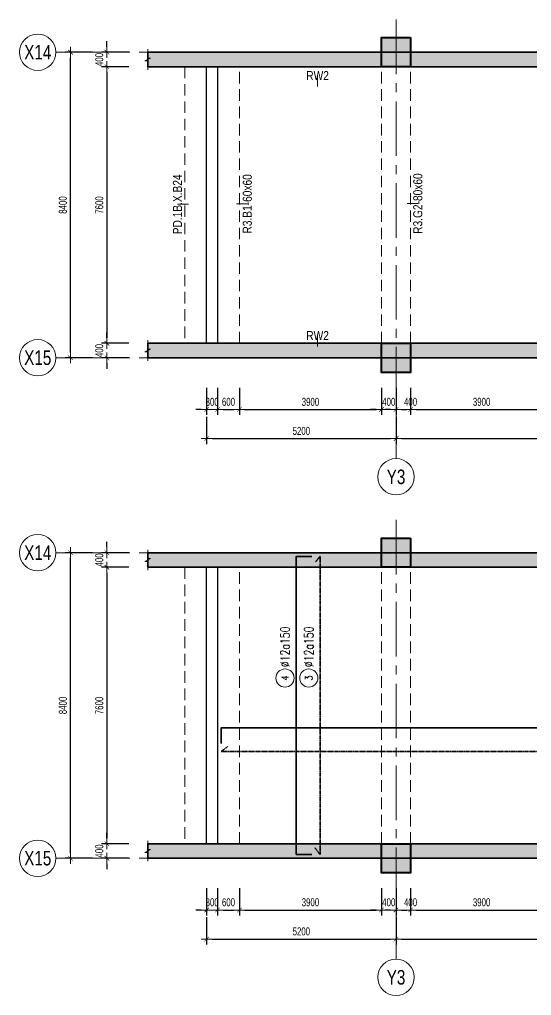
# Model space of a CAD drawing. Header units: millimetres. Extents: x -172050 to 1089997, y 452920 to 1051687.
# Drawn here: x 327979 to 342035, y 511070 to 537898 of the extents above; entities that cross this region are included whole.
import ezdxf
from ezdxf.enums import TextEntityAlignment as Align

# ---------------------------------------------------------------- set-up
doc = ezdxf.new("R2010")
doc.units = ezdxf.units.MM
doc.header["$MEASUREMENT"] = 0
for name, pattern in [('_DASH', [0.6, 0.4, -0.2]), ('CENTER2', [1.125, 0.75, -0.125, 0.125, -0.125]), ('HIDDEN2', [4.7625, 3.175, -1.5875]), ('POD_Grid$0$CENTER2', [1.125, 0.75, -0.125, 0.125, -0.125])]:
    doc.linetypes.add(name, pattern=pattern)
doc.layers.get('Defpoints').update_dxf_attribs({"color": 151, "lineweight": 9})
doc.layers.add('-L-A_OUTLINE', color=2, linetype='Continuous')
for name, color, linetype, lineweight in [('kata_thep - H', 4, 'Continuous', 35), ('NDC_S_ANNO', 7, 'Continuous', 20), ('NDC_S_AXIS', 5, 'CENTER2', 13), ('NDC_S_BEAM', 3, 'HIDDEN2', 20), ('NDC_S_DIM', 1, 'Continuous', 15), ('NDC_S_HATCH MATERIAL', 8, 'Continuous', 13), ('NDC_S_SYMBOL', 1, 'Continuous', 15), ('NDC_S_TEXT SYMBOL', 7, 'Continuous', 20), ('NDC_S_VN TEXT', 7, 'Continuous', 20), ('PD_B1F_Col$0$NDC_S-COLUMN', 4, 'Continuous', 40), ('PD_B1F_Col$0$NDC_S_HATCH COLUMN AND WALL', 251, 'Continuous', 13), ('POD_Grid$0$NDC_S_AXIS', 5, 'POD_Grid$0$CENTER2', 13), ('Ramp wall 3(B3-B1)$0$NDC_S_WALL', 6, 'Continuous', 35)]:
    doc.layers.add(name, color=color, linetype=linetype, lineweight=lineweight)
doc.styles.add('ARIAL', font='arial.ttf', dxfattribs={"width": 0.8})
doc.styles.add('NDC_ANNO', font='', dxfattribs={"width": 0.8})
doc.styles.add('NDC_DIM', font='', dxfattribs={"width": 0.75})
doc.styles.add('NDC_EN TXT', font='romans.shx', dxfattribs={"width": 0.8})
doc.styles.get('NDC_ANNO').set_extended_font_data('Dotum')
doc.styles.get('NDC_DIM').set_extended_font_data('Dotum')
doc.dimstyles.new('NDC_dim_100', dxfattribs={"dimscale": 100, "dimtxt": 2.2, "dimasz": 1.5, "dimexe": 1.5, "dimexo": 2.5, "dimgap": 1, "dimtad": 1, "dimdec": 0, "dimzin": 0, "dimdsep": 46, "dimtxsty": 'NDC_DIM', "dimblk": 'DIMMARK', "dimcen": 0.09, "dimdle": 1.2, "dimclrd": 1, "dimclre": 1, "dimclrt": 3, "dimadec": 0, "dimazin": 0, "dimtfac": 1, "dimtdec": 0, "dimtix": 1, "dimtofl": 0, "dimtmove": 0, "dimatfit": 3, "dimfxl": 6, "dimfxlon": 1, "dimtolj": 1, "dimtzin": 0, "dimarcsym": 0})
doc.dimstyles.new('NDC_dim_iso', dxfattribs={"dimtxt": 2.2, "dimasz": 1, "dimexe": 1.5, "dimexo": 2.5, "dimgap": 1, "dimtad": 1, "dimdec": 0, "dimzin": 0, "dimdsep": 46, "dimtxsty": 'NDC_DIM', "dimblk": 'DIMMARK', "dimcen": 0.09, "dimdle": 1.2, "dimclrd": 1, "dimclre": 1, "dimclrt": 3, "dimadec": 0, "dimazin": 0, "dimtfac": 1, "dimtdec": 0, "dimtix": 1, "dimtofl": 0, "dimtmove": 0, "dimatfit": 3, "dimfxl": 6, "dimfxlon": 1, "dimtolj": 1, "dimtzin": 0, "dimarcsym": 0})

# ---------------------------------------------------------------- blocks, each defined once
blk = doc.blocks.new('DIMMARK')
at = {"layer": 'NDC_S_DIM', "color": 1}
blk.add_line((-1.5, 0), (1, 0), dxfattribs=at)
at = {"layer": 'NDC_S_DIM', "color": 2, "const_width": 0.1}
blk.add_lwpolyline([(-0.42, -0.42), (0.42, 0.42)], dxfattribs=at)
blk = doc.blocks.new('*D304')
at = {"layer": 'Defpoints', "color": 0, "transparency": 16777216}
for p in [(333117, 529499), (333417, 529499), (333417, 527178)]:
    blk.add_point(p, dxfattribs=at)
at = {"layer": 'NDC_S_DIM', "color": 1, "lineweight": -2, "transparency": 16777216}
for p, q in [((333117, 527778), (333117, 527028)), ((333417, 527778), (333417, 527028)), ((332967, 527178), (332817, 527178)), ((333567, 527178), (333717, 527178))]:
    blk.add_line(p, q, dxfattribs=at)
at = {"layer": 'NDC_S_DIM', "color": 1, "lineweight": -2, "transparency": 16777216, "xscale": 150, "yscale": 150, "zscale": 150}
blk.add_blockref('DIMMARK', (333117, 527178), dxfattribs=at)
at = {"layer": 'NDC_S_DIM', "color": 1, "lineweight": -2, "transparency": 16777216, "xscale": 150, "yscale": 150, "zscale": 150, "rotation": 180}
blk.add_blockref('DIMMARK', (333417, 527178), dxfattribs=at)
at = {"layer": 'NDC_S_DIM', "color": 3, "transparency": 16777216, "insert": (333267, 527388), "char_height": 220, "attachment_point": 5, "style": 'NDC_DIM'}
blk.add_mtext('\\A1;300', dxfattribs=at)
blk = doc.blocks.new('*D305')
at = {"layer": 'Defpoints', "color": 0, "transparency": 16777216}
for p in [(333417, 529499), (334017, 528999), (334017, 527178)]:
    blk.add_point(p, dxfattribs=at)
at = {"layer": 'NDC_S_DIM', "color": 1, "lineweight": -2, "transparency": 16777216}
for p, q in [((333417, 527778), (333417, 527028)), ((334017, 527778), (334017, 527028)), ((333567, 527178), (333867, 527178))]:
    blk.add_line(p, q, dxfattribs=at)
at = {"layer": 'NDC_S_DIM', "color": 1, "lineweight": -2, "transparency": 16777216, "xscale": 150, "yscale": 150, "zscale": 150, "rotation": 180}
blk.add_blockref('DIMMARK', (333417, 527178), dxfattribs=at)
at = {"layer": 'NDC_S_DIM', "color": 1, "lineweight": -2, "transparency": 16777216, "xscale": 150, "yscale": 150, "zscale": 150}
blk.add_blockref('DIMMARK', (334017, 527178), dxfattribs=at)
at = {"layer": 'NDC_S_DIM', "color": 3, "transparency": 16777216, "insert": (333717, 527388), "char_height": 220, "attachment_point": 5, "style": 'NDC_DIM'}
blk.add_mtext('\\A1;600', dxfattribs=at)
blk = doc.blocks.new('*D306')
at = {"layer": 'Defpoints', "color": 0, "transparency": 16777216}
for p in [(334017, 528999), (337917, 528999), (337917, 527178)]:
    blk.add_point(p, dxfattribs=at)
at = {"layer": 'NDC_S_DIM', "color": 1, "lineweight": -2, "transparency": 16777216}
for p, q in [((334017, 527778), (334017, 527028)), ((337917, 527778), (337917, 527028)), ((334167, 527178), (337767, 527178))]:
    blk.add_line(p, q, dxfattribs=at)
at = {"layer": 'NDC_S_DIM', "color": 1, "lineweight": -2, "transparency": 16777216, "xscale": 150, "yscale": 150, "zscale": 150, "rotation": 180}
blk.add_blockref('DIMMARK', (334017, 527178), dxfattribs=at)
at = {"layer": 'NDC_S_DIM', "color": 1, "lineweight": -2, "transparency": 16777216, "xscale": 150, "yscale": 150, "zscale": 150}
blk.add_blockref('DIMMARK', (337917, 527178), dxfattribs=at)
at = {"layer": 'NDC_S_DIM', "color": 3, "transparency": 16777216, "insert": (335967, 527388), "char_height": 220, "attachment_point": 5, "style": 'NDC_DIM'}
blk.add_mtext('\\A1;3900', dxfattribs=at)
blk = doc.blocks.new('*D307')
at = {"layer": 'Defpoints', "color": 0, "transparency": 16777216}
for p in [(338317, 529499), (337917, 528999), (338317, 527178)]:
    blk.add_point(p, dxfattribs=at)
at = {"layer": 'NDC_S_DIM', "color": 1, "lineweight": -2, "transparency": 16777216}
for p, q in [((337917, 527778), (337917, 527028)), ((338317, 527778), (338317, 527028)), ((337767, 527178), (337617, 527178)), ((338467, 527178), (338617, 527178))]:
    blk.add_line(p, q, dxfattribs=at)
at = {"layer": 'NDC_S_DIM', "color": 1, "lineweight": -2, "transparency": 16777216, "xscale": 150, "yscale": 150, "zscale": 150}
blk.add_blockref('DIMMARK', (337917, 527178), dxfattribs=at)
at = {"layer": 'NDC_S_DIM', "color": 1, "lineweight": -2, "transparency": 16777216, "xscale": 150, "yscale": 150, "zscale": 150, "rotation": 180}
blk.add_blockref('DIMMARK', (338317, 527178), dxfattribs=at)
at = {"layer": 'NDC_S_DIM', "color": 3, "transparency": 16777216, "insert": (338117, 527388), "char_height": 220, "attachment_point": 5, "style": 'NDC_DIM'}
blk.add_mtext('\\A1;400', dxfattribs=at)
blk = doc.blocks.new('*D308')
at = {"layer": 'Defpoints', "color": 0, "transparency": 16777216}
for p in [(338317, 529499), (338717, 528999), (338717, 527178)]:
    blk.add_point(p, dxfattribs=at)
at = {"layer": 'NDC_S_DIM', "color": 1, "lineweight": -2, "transparency": 16777216}
for p, q in [((338317, 527778), (338317, 527028)), ((338717, 527778), (338717, 527028)), ((338167, 527178), (338017, 527178)), ((338867, 527178), (339017, 527178))]:
    blk.add_line(p, q, dxfattribs=at)
at = {"layer": 'NDC_S_DIM', "color": 1, "lineweight": -2, "transparency": 16777216, "xscale": 150, "yscale": 150, "zscale": 150}
blk.add_blockref('DIMMARK', (338317, 527178), dxfattribs=at)
at = {"layer": 'NDC_S_DIM', "color": 1, "lineweight": -2, "transparency": 16777216, "xscale": 150, "yscale": 150, "zscale": 150, "rotation": 180}
blk.add_blockref('DIMMARK', (338717, 527178), dxfattribs=at)
at = {"layer": 'NDC_S_DIM', "color": 3, "transparency": 16777216, "insert": (338717, 527388), "char_height": 220, "attachment_point": 5, "style": 'NDC_DIM'}
blk.add_mtext('\\A1;400', dxfattribs=at)
blk = doc.blocks.new('*D309')
at = {"layer": 'Defpoints', "color": 0, "transparency": 16777216}
for p in [(342617, 529499), (338717, 528999), (342617, 527178)]:
    blk.add_point(p, dxfattribs=at)
at = {"layer": 'NDC_S_DIM', "color": 1, "lineweight": -2, "transparency": 16777216}
for p, q in [((338717, 527778), (338717, 527028)), ((342617, 527778), (342617, 527028)), ((338867, 527178), (342467, 527178))]:
    blk.add_line(p, q, dxfattribs=at)
at = {"layer": 'NDC_S_DIM', "color": 1, "lineweight": -2, "transparency": 16777216, "xscale": 150, "yscale": 150, "zscale": 150, "rotation": 180}
blk.add_blockref('DIMMARK', (338717, 527178), dxfattribs=at)
at = {"layer": 'NDC_S_DIM', "color": 1, "lineweight": -2, "transparency": 16777216, "xscale": 150, "yscale": 150, "zscale": 150}
blk.add_blockref('DIMMARK', (342617, 527178), dxfattribs=at)
at = {"layer": 'NDC_S_DIM', "color": 3, "transparency": 16777216, "insert": (340667, 527388), "char_height": 220, "attachment_point": 5, "style": 'NDC_DIM'}
blk.add_mtext('\\A1;3900', dxfattribs=at)
blk = doc.blocks.new('*D316')
at = {"layer": 'Defpoints', "color": 0, "transparency": 16777216}
for p in [(333117, 528999), (338317, 528999), (338317, 526378)]:
    blk.add_point(p, dxfattribs=at)
at = {"layer": 'NDC_S_DIM', "color": 1, "lineweight": -2, "transparency": 16777216}
for p, q in [((333117, 526978), (333117, 526228)), ((338317, 526978), (338317, 526228)), ((333267, 526378), (338167, 526378))]:
    blk.add_line(p, q, dxfattribs=at)
at = {"layer": 'NDC_S_DIM', "color": 1, "lineweight": -2, "transparency": 16777216, "xscale": 150, "yscale": 150, "zscale": 150, "rotation": 180}
blk.add_blockref('DIMMARK', (333117, 526378), dxfattribs=at)
at = {"layer": 'NDC_S_DIM', "color": 1, "lineweight": -2, "transparency": 16777216, "xscale": 150, "yscale": 150, "zscale": 150}
blk.add_blockref('DIMMARK', (338317, 526378), dxfattribs=at)
at = {"layer": 'NDC_S_DIM', "color": 3, "transparency": 16777216, "insert": (335717, 526588), "char_height": 220, "attachment_point": 5, "style": 'NDC_DIM'}
blk.add_mtext('\\A1;5200', dxfattribs=at)
blk = doc.blocks.new('*D317')
at = {"layer": 'Defpoints', "color": 0, "transparency": 16777216}
for p in [(338317, 528999), (347317, 527867), (347317, 526378)]:
    blk.add_point(p, dxfattribs=at)
at = {"layer": 'NDC_S_DIM', "color": 1, "lineweight": -2, "transparency": 16777216}
for p, q in [((338317, 526978), (338317, 526228)), ((347317, 526978), (347317, 526228)), ((338467, 526378), (347167, 526378))]:
    blk.add_line(p, q, dxfattribs=at)
at = {"layer": 'NDC_S_DIM', "color": 1, "lineweight": -2, "transparency": 16777216, "xscale": 150, "yscale": 150, "zscale": 150, "rotation": 180}
blk.add_blockref('DIMMARK', (338317, 526378), dxfattribs=at)
at = {"layer": 'NDC_S_DIM', "color": 1, "lineweight": -2, "transparency": 16777216, "xscale": 150, "yscale": 150, "zscale": 150}
blk.add_blockref('DIMMARK', (347317, 526378), dxfattribs=at)
at = {"layer": 'NDC_S_DIM', "color": 3, "transparency": 16777216, "insert": (342817, 526588), "char_height": 220, "attachment_point": 5, "style": 'NDC_DIM'}
blk.add_mtext('\\A1;9000', dxfattribs=at)
blk = doc.blocks.new('*U165')
at = {"layer": 'NDC_S_SYMBOL'}
blk.add_line((0, 5), (0, 9), dxfattribs=at)
blk.add_circle((0, 0), 5, dxfattribs=at)
at = {"layer": 'NDC_S_TEXT SYMBOL', "color": 7, "style": 'NDC_ANNO', "width": 0.8}
blk.add_attdef('GRID', text='', height=4, dxfattribs=at).set_placement((0, 0), align=Align.MIDDLE)
blk = doc.blocks.new('*U166')
at = {"layer": 'NDC_S_SYMBOL'}
blk.add_line((5, 0), (9, 0), dxfattribs=at)
blk.add_circle((0, 0), 5, dxfattribs=at)
at = {"layer": 'NDC_S_TEXT SYMBOL', "color": 7, "style": 'NDC_ANNO', "width": 0.8}
blk.add_attdef('GRID', text='', height=4, rotation=270, dxfattribs=at).set_placement((0, 0), align=Align.MIDDLE)
blk = doc.blocks.new('*D319')
at = {"layer": 'Defpoints', "color": 0, "transparency": 16777216}
for p in [(332008, 536599), (330379, 528999), (332487, 528999)]:
    blk.add_point(p, dxfattribs=at)
at = {"layer": 'NDC_S_DIM', "color": 1, "lineweight": -2, "transparency": 16777216}
for p, q in [((330979, 536599), (330229, 536599)), ((330379, 536449), (330379, 529149)), ((330979, 528999), (330229, 528999))]:
    blk.add_line(p, q, dxfattribs=at)
at = {"layer": 'NDC_S_DIM', "color": 1, "lineweight": -2, "transparency": 16777216, "xscale": 150, "yscale": 150, "zscale": 150}
for p, rotation in [((330379, 536599), 90), ((330379, 528999), 270)]:
    blk.add_blockref('DIMMARK', p, dxfattribs=dict(at, rotation=rotation))
at = {"layer": 'NDC_S_DIM', "color": 3, "transparency": 16777216, "insert": (330169, 532799), "char_height": 220, "attachment_point": 5, "rotation": 90, "style": 'NDC_DIM'}
blk.add_mtext('\\A1;7600', dxfattribs=at)
blk = doc.blocks.new('*D320')
at = {"layer": 'Defpoints', "color": 0, "transparency": 16777216}
for p in [(329379, 536999), (331258, 536999), (332062, 528599)]:
    blk.add_point(p, dxfattribs=at)
at = {"layer": 'NDC_S_DIM', "color": 1, "lineweight": -2, "transparency": 16777216}
for p, q in [((329979, 536999), (329229, 536999)), ((329379, 528749), (329379, 536849)), ((329979, 528599), (329229, 528599))]:
    blk.add_line(p, q, dxfattribs=at)
at = {"layer": 'NDC_S_DIM', "color": 1, "lineweight": -2, "transparency": 16777216, "xscale": 150, "yscale": 150, "zscale": 150}
for p, rotation in [((329379, 536999), 90), ((329379, 528599), 270)]:
    blk.add_blockref('DIMMARK', p, dxfattribs=dict(at, rotation=rotation))
at = {"layer": 'NDC_S_DIM', "color": 3, "transparency": 16777216, "insert": (329169, 532799), "char_height": 220, "attachment_point": 5, "rotation": 90, "style": 'NDC_DIM'}
blk.add_mtext('\\A1;8400', dxfattribs=at)
blk = doc.blocks.new('*D321')
at = {"layer": 'Defpoints', "color": 0, "transparency": 16777216}
for p in [(332487, 528999), (330379, 528599), (332062, 528599)]:
    blk.add_point(p, dxfattribs=at)
at = {"layer": 'NDC_S_DIM', "color": 1, "lineweight": -2, "transparency": 16777216}
for p, q in [((330379, 529149), (330379, 529299)), ((330979, 528999), (330229, 528999)), ((330979, 528599), (330229, 528599)), ((330379, 528449), (330379, 528299))]:
    blk.add_line(p, q, dxfattribs=at)
at = {"layer": 'NDC_S_DIM', "color": 1, "lineweight": -2, "transparency": 16777216, "xscale": 150, "yscale": 150, "zscale": 150}
for p, rotation in [((330379, 528999), 270), ((330379, 528599), 90)]:
    blk.add_blockref('DIMMARK', p, dxfattribs=dict(at, rotation=rotation))
at = {"layer": 'NDC_S_DIM', "color": 3, "transparency": 16777216, "insert": (330169, 528799), "char_height": 220, "attachment_point": 5, "rotation": 90, "style": 'NDC_DIM'}
blk.add_mtext('\\A1;400', dxfattribs=at)
blk = doc.blocks.new('*D322')
at = {"layer": 'Defpoints', "color": 0, "transparency": 16777216}
for p in [(330379, 536999), (331318, 536999), (332008, 536599)]:
    blk.add_point(p, dxfattribs=at)
at = {"layer": 'NDC_S_DIM', "color": 1, "lineweight": -2, "transparency": 16777216}
for p, q in [((330379, 537149), (330379, 537299)), ((330979, 536999), (330229, 536999)), ((330979, 536599), (330229, 536599)), ((330379, 536449), (330379, 536299))]:
    blk.add_line(p, q, dxfattribs=at)
at = {"layer": 'NDC_S_DIM', "color": 1, "lineweight": -2, "transparency": 16777216, "xscale": 150, "yscale": 150, "zscale": 150}
for p, rotation in [((330379, 536999), 270), ((330379, 536599), 90)]:
    blk.add_blockref('DIMMARK', p, dxfattribs=dict(at, rotation=rotation))
at = {"layer": 'NDC_S_DIM', "color": 3, "transparency": 16777216, "insert": (330169, 536799), "char_height": 220, "attachment_point": 5, "rotation": 90, "style": 'NDC_DIM'}
blk.add_mtext('\\A1;400', dxfattribs=at)
blk = doc.blocks.new('PD_B1F_Col$0$cot')
at = {"layer": 'PD_B1F_Col$0$NDC_S_HATCH COLUMN AND WALL', "ltscale": 0.005}
h = blk.add_hatch(color=256, dxfattribs=at)
h.dxf.hatch_style = 1
h.paths.add_polyline_path([(-0.5, 0.5), (0.5, 0.5), (0.5, -0.5), (-0.5, -0.5)])
at = {"layer": 'PD_B1F_Col$0$NDC_S-COLUMN', "ltscale": 0.005}
blk.add_lwpolyline([(-0.5, 0.5), (0.5, 0.5), (0.5, -0.5), (-0.5, -0.5)], close=True, dxfattribs=at)
blk = doc.blocks.new('Ramp4')
at = {"layer": 'NDC_S_HATCH MATERIAL'}
h = blk.add_hatch(dxfattribs=at)
h.set_pattern_fill('BT-01', color=252, scale=30, style=0, pattern_type=2)
h.set_pattern_definition([(50, (-916643.9, 140813.11), (215.178055, -18.82564), [22.5, -247.5]), (355, (-916643.9, 140813.1), (-41.6254, 225.65764), [18, -198]), (100.4514, (-916625.97, 140811.54), (173.552815, 206.831863), [19.122057, -210.342634]), (46.1842, (-916643.9, 140873.1), (320.172315, -49.655704), [33.75, -371.25]), (96.6356, (-916617.22, 140868.97), (280.39881, 292.23536), [28.68309, -315.5139]), (351.1842, (-916643.9, 140873.1), (280.39858, 292.23558), [27, -297]), (21, (-916613.9, 140858.11), (179.072116, -120.785667), [22.5, -247.5]), (326, (-916613.9, 140858.1), (72.9946, 217.545014), [18, -198]), (71.4514, (-916598.98, 140848.05), (252.06679, 96.75915), [19.122057, -210.342634]), (37.5, (-916643.9, 140813.11), (3.6479566, 99.868156), [0, -195.6, 0, -201, 0, -198.75]), (7.5, (-916643.9, 140813.11), (78.920861, 118.323514), [0, -114.6, 0, -191.1, 0, -75.75]), (327.5, (-916710.8, 140813.11), (160.146731, -6.7664615), [0, -75, 0, -234, 0, -310.5]), (317.5, (-916740.8, 140813.11), (174.95585, 30.031495), [0, -97.5, 0, -155.4, 0, -220.5]), (45, (-916643.9, 140813.11), (-90.156115, 90.156115), []), (45, (-916643.9, 140849.86), (-90.156115, 90.156115), [])])
h.paths.add_polyline_path([(-6419, 8400), (27500, 8400), (27500, 8800), (-6419, 8800)])
h = blk.add_hatch(dxfattribs=at)
h.set_pattern_fill('BT-01', color=252, scale=30, style=0, pattern_type=2)
h.set_pattern_definition([(50, (-916643.9, 132813.11), (215.178055, -18.82564), [22.5, -247.5]), (355, (-916643.9, 132813.1), (-41.6254, 225.65764), [18, -198]), (100.4514, (-916625.97, 132811.54), (173.552815, 206.831863), [19.122057, -210.342634]), (46.1842, (-916643.9, 132873.1), (320.172315, -49.655704), [33.75, -371.25]), (96.6356, (-916617.22, 132868.97), (280.39881, 292.23536), [28.68309, -315.5139]), (351.1842, (-916643.9, 132873.1), (280.39858, 292.23558), [27, -297]), (21, (-916613.9, 132858.11), (179.072116, -120.785667), [22.5, -247.5]), (326, (-916613.9, 132858.1), (72.9946, 217.545014), [18, -198]), (71.4514, (-916598.98, 132848.05), (252.06679, 96.75915), [19.122057, -210.342634]), (37.5, (-916643.9, 132813.11), (3.6479566, 99.868156), [0, -195.6, 0, -201, 0, -198.75]), (7.5, (-916643.9, 132813.11), (78.920861, 118.323514), [0, -114.6, 0, -191.1, 0, -75.75]), (327.5, (-916710.8, 132813.11), (160.146731, -6.7664615), [0, -75, 0, -234, 0, -310.5]), (317.5, (-916740.8, 132813.11), (174.95585, 30.031495), [0, -97.5, 0, -155.4, 0, -220.5]), (45, (-916643.9, 132813.11), (-90.156115, 90.156115), []), (45, (-916643.9, 132849.86), (-90.156115, 90.156115), [])])
h.paths.add_polyline_path([(-6419, 400), (27500, 400), (27500, 800), (-6419, 800)])
at = {"layer": '-L-A_OUTLINE'}
blk.add_lwpolyline([(-4800, 8400), (-4500, 8400), (-4500, 800), (-4800, 800)], close=True, dxfattribs=at)
at = {"layer": 'NDC_S_BEAM', "ltscale": 100}
for p, q in [((-5400, 8400), (-5400, 800)), ((-4800, 8400), (-4800, 800)), ((-4500, 800), (-4500, 8400)), ((-3900, 800), (-3900, 8400)), ((0, 800), (0, 8400)), ((800, 800), (800, 8400))]:
    blk.add_line(p, q, dxfattribs=at)
at = {"layer": 'NDC_S_DIM'}
for points in [[(-6419, 8880), (-6419, 8640), (-6339, 8640), (-6499, 8560), (-6419, 8560), (-6419, 8320)], [(-6419, 880), (-6419, 640), (-6339, 640), (-6499, 560), (-6419, 560), (-6419, 320)]]:
    blk.add_lwpolyline(points, dxfattribs=at)
at = {"layer": 'POD_Grid$0$NDC_S_AXIS', "ltscale": 2000}
for p, q in [((400, 9699), (400, -2371)), ((-8405, 8800), (31423, 8800)), ((-8405, 400), (31423, 400))]:
    blk.add_line(p, q, dxfattribs=at)
at = {"layer": 'Ramp wall 3(B3-B1)$0$NDC_S_WALL', "ltscale": 200}
for points in [[(-6419, 8400), (-6419, 8800), (27500, 8800), (27500, 8400)], [(27500, 800), (27500, 400), (-6419, 400), (-6419, 800)]]:
    blk.add_lwpolyline(points, close=True, dxfattribs=at)
at = {"xscale": 800, "yscale": 800, "rotation": 270}
for p in [(400, 8800), (400, 400)]:
    blk.add_blockref('PD_B1F_Col$0$cot', p, dxfattribs=at)
blk = doc.blocks.new('*U222')
blk.add_circle((-2.5, 0), 2.5)
at = {"layer": 'NDC_S_VN TEXT', "color": 7, "style": 'NDC_EN TXT', "width": 0.8}
blk.add_attdef('SH2', text='', height=2, dxfattribs=at).set_placement((-2.5, 0), align=Align.MIDDLE)
at = {"layer": 'NDC_S_VN TEXT', "color": 3, "style": 'NDC_EN TXT', "width": 0.75}
blk.add_attdef('DKKC1', (0.5, -1.25), '', height=2.5, dxfattribs=at)
blk = doc.blocks.new('*D332')
at = {"layer": 'Defpoints', "color": 0, "transparency": 16777216}
for p in [(333117, 515742), (333417, 515742), (333417, 513420)]:
    blk.add_point(p, dxfattribs=at)
at = {"layer": 'NDC_S_DIM', "color": 1, "lineweight": -2, "transparency": 16777216}
for p, q in [((333117, 514020), (333117, 513270)), ((333417, 514020), (333417, 513270)), ((332967, 513420), (332817, 513420)), ((333567, 513420), (333717, 513420))]:
    blk.add_line(p, q, dxfattribs=at)
at = {"layer": 'NDC_S_DIM', "color": 1, "lineweight": -2, "transparency": 16777216, "xscale": 150, "yscale": 150, "zscale": 150}
blk.add_blockref('DIMMARK', (333117, 513420), dxfattribs=at)
at = {"layer": 'NDC_S_DIM', "color": 1, "lineweight": -2, "transparency": 16777216, "xscale": 150, "yscale": 150, "zscale": 150, "rotation": 180}
blk.add_blockref('DIMMARK', (333417, 513420), dxfattribs=at)
at = {"layer": 'NDC_S_DIM', "color": 3, "transparency": 16777216, "insert": (333267, 513631), "char_height": 220, "attachment_point": 5, "style": 'NDC_DIM'}
blk.add_mtext('\\A1;300', dxfattribs=at)
blk = doc.blocks.new('*D333')
at = {"layer": 'Defpoints', "color": 0, "transparency": 16777216}
for p in [(333417, 515742), (334017, 515242), (334017, 513420)]:
    blk.add_point(p, dxfattribs=at)
at = {"layer": 'NDC_S_DIM', "color": 1, "lineweight": -2, "transparency": 16777216}
for p, q in [((333417, 514020), (333417, 513270)), ((334017, 514020), (334017, 513270)), ((333567, 513420), (333867, 513420))]:
    blk.add_line(p, q, dxfattribs=at)
at = {"layer": 'NDC_S_DIM', "color": 1, "lineweight": -2, "transparency": 16777216, "xscale": 150, "yscale": 150, "zscale": 150, "rotation": 180}
blk.add_blockref('DIMMARK', (333417, 513420), dxfattribs=at)
at = {"layer": 'NDC_S_DIM', "color": 1, "lineweight": -2, "transparency": 16777216, "xscale": 150, "yscale": 150, "zscale": 150}
blk.add_blockref('DIMMARK', (334017, 513420), dxfattribs=at)
at = {"layer": 'NDC_S_DIM', "color": 3, "transparency": 16777216, "insert": (333717, 513631), "char_height": 220, "attachment_point": 5, "style": 'NDC_DIM'}
blk.add_mtext('\\A1;600', dxfattribs=at)
blk = doc.blocks.new('*D334')
at = {"layer": 'Defpoints', "color": 0, "transparency": 16777216}
for p in [(334017, 515242), (337917, 515242), (337917, 513420)]:
    blk.add_point(p, dxfattribs=at)
at = {"layer": 'NDC_S_DIM', "color": 1, "lineweight": -2, "transparency": 16777216}
for p, q in [((334017, 514020), (334017, 513270)), ((337917, 514020), (337917, 513270)), ((334167, 513420), (337767, 513420))]:
    blk.add_line(p, q, dxfattribs=at)
at = {"layer": 'NDC_S_DIM', "color": 1, "lineweight": -2, "transparency": 16777216, "xscale": 150, "yscale": 150, "zscale": 150, "rotation": 180}
blk.add_blockref('DIMMARK', (334017, 513420), dxfattribs=at)
at = {"layer": 'NDC_S_DIM', "color": 1, "lineweight": -2, "transparency": 16777216, "xscale": 150, "yscale": 150, "zscale": 150}
blk.add_blockref('DIMMARK', (337917, 513420), dxfattribs=at)
at = {"layer": 'NDC_S_DIM', "color": 3, "transparency": 16777216, "insert": (335967, 513631), "char_height": 220, "attachment_point": 5, "style": 'NDC_DIM'}
blk.add_mtext('\\A1;3900', dxfattribs=at)
blk = doc.blocks.new('*D335')
at = {"layer": 'Defpoints', "color": 0, "transparency": 16777216}
for p in [(337917, 515242), (338317, 515349), (338317, 513420)]:
    blk.add_point(p, dxfattribs=at)
at = {"layer": 'NDC_S_DIM', "color": 1, "lineweight": -2, "transparency": 16777216}
for p, q in [((337917, 514020), (337917, 513270)), ((338317, 514020), (338317, 513270)), ((337767, 513420), (337617, 513420)), ((338467, 513420), (338617, 513420))]:
    blk.add_line(p, q, dxfattribs=at)
at = {"layer": 'NDC_S_DIM', "color": 1, "lineweight": -2, "transparency": 16777216, "xscale": 150, "yscale": 150, "zscale": 150}
blk.add_blockref('DIMMARK', (337917, 513420), dxfattribs=at)
at = {"layer": 'NDC_S_DIM', "color": 1, "lineweight": -2, "transparency": 16777216, "xscale": 150, "yscale": 150, "zscale": 150, "rotation": 180}
blk.add_blockref('DIMMARK', (338317, 513420), dxfattribs=at)
at = {"layer": 'NDC_S_DIM', "color": 3, "transparency": 16777216, "insert": (338117, 513631), "char_height": 220, "attachment_point": 5, "style": 'NDC_DIM'}
blk.add_mtext('\\A1;400', dxfattribs=at)
blk = doc.blocks.new('*D336')
at = {"layer": 'Defpoints', "color": 0, "transparency": 16777216}
for p in [(338317, 515349), (338717, 515242), (338717, 513420)]:
    blk.add_point(p, dxfattribs=at)
at = {"layer": 'NDC_S_DIM', "color": 1, "lineweight": -2, "transparency": 16777216}
for p, q in [((338317, 514020), (338317, 513270)), ((338717, 514020), (338717, 513270)), ((338167, 513420), (338017, 513420)), ((338867, 513420), (339017, 513420))]:
    blk.add_line(p, q, dxfattribs=at)
at = {"layer": 'NDC_S_DIM', "color": 1, "lineweight": -2, "transparency": 16777216, "xscale": 150, "yscale": 150, "zscale": 150}
blk.add_blockref('DIMMARK', (338317, 513420), dxfattribs=at)
at = {"layer": 'NDC_S_DIM', "color": 1, "lineweight": -2, "transparency": 16777216, "xscale": 150, "yscale": 150, "zscale": 150, "rotation": 180}
blk.add_blockref('DIMMARK', (338717, 513420), dxfattribs=at)
at = {"layer": 'NDC_S_DIM', "color": 3, "transparency": 16777216, "insert": (338717, 513631), "char_height": 220, "attachment_point": 5, "style": 'NDC_DIM'}
blk.add_mtext('\\A1;400', dxfattribs=at)
blk = doc.blocks.new('*D337')
at = {"layer": 'Defpoints', "color": 0, "transparency": 16777216}
for p in [(338717, 515242), (342617, 515349), (342617, 513420)]:
    blk.add_point(p, dxfattribs=at)
at = {"layer": 'NDC_S_DIM', "color": 1, "lineweight": -2, "transparency": 16777216}
for p, q in [((338717, 514020), (338717, 513270)), ((342617, 514020), (342617, 513270)), ((338867, 513420), (342467, 513420))]:
    blk.add_line(p, q, dxfattribs=at)
at = {"layer": 'NDC_S_DIM', "color": 1, "lineweight": -2, "transparency": 16777216, "xscale": 150, "yscale": 150, "zscale": 150, "rotation": 180}
blk.add_blockref('DIMMARK', (338717, 513420), dxfattribs=at)
at = {"layer": 'NDC_S_DIM', "color": 1, "lineweight": -2, "transparency": 16777216, "xscale": 150, "yscale": 150, "zscale": 150}
blk.add_blockref('DIMMARK', (342617, 513420), dxfattribs=at)
at = {"layer": 'NDC_S_DIM', "color": 3, "transparency": 16777216, "insert": (340667, 513631), "char_height": 220, "attachment_point": 5, "style": 'NDC_DIM'}
blk.add_mtext('\\A1;3900', dxfattribs=at)
blk = doc.blocks.new('*D346')
at = {"layer": 'Defpoints', "color": 0, "transparency": 16777216}
for p in [(333117, 515242), (338317, 515242), (338317, 512620)]:
    blk.add_point(p, dxfattribs=at)
at = {"layer": 'NDC_S_DIM', "color": 1, "lineweight": -2, "transparency": 16777216}
for p, q in [((333117, 513220), (333117, 512470)), ((338317, 513220), (338317, 512470)), ((333267, 512620), (338167, 512620))]:
    blk.add_line(p, q, dxfattribs=at)
at = {"layer": 'NDC_S_DIM', "color": 1, "lineweight": -2, "transparency": 16777216, "xscale": 150, "yscale": 150, "zscale": 150, "rotation": 180}
blk.add_blockref('DIMMARK', (333117, 512620), dxfattribs=at)
at = {"layer": 'NDC_S_DIM', "color": 1, "lineweight": -2, "transparency": 16777216, "xscale": 150, "yscale": 150, "zscale": 150}
blk.add_blockref('DIMMARK', (338317, 512620), dxfattribs=at)
at = {"layer": 'NDC_S_DIM', "color": 3, "transparency": 16777216, "insert": (335717, 512831), "char_height": 220, "attachment_point": 5, "style": 'NDC_DIM'}
blk.add_mtext('\\A1;5200', dxfattribs=at)
blk = doc.blocks.new('*D339')
at = {"layer": 'Defpoints', "color": 0, "transparency": 16777216}
for p in [(338317, 515242), (347317, 514109), (347317, 512620)]:
    blk.add_point(p, dxfattribs=at)
at = {"layer": 'NDC_S_DIM', "color": 1, "lineweight": -2, "transparency": 16777216}
for p, q in [((338317, 513220), (338317, 512470)), ((347317, 513220), (347317, 512470)), ((338467, 512620), (347167, 512620))]:
    blk.add_line(p, q, dxfattribs=at)
at = {"layer": 'NDC_S_DIM', "color": 1, "lineweight": -2, "transparency": 16777216, "xscale": 150, "yscale": 150, "zscale": 150, "rotation": 180}
blk.add_blockref('DIMMARK', (338317, 512620), dxfattribs=at)
at = {"layer": 'NDC_S_DIM', "color": 1, "lineweight": -2, "transparency": 16777216, "xscale": 150, "yscale": 150, "zscale": 150}
blk.add_blockref('DIMMARK', (347317, 512620), dxfattribs=at)
at = {"layer": 'NDC_S_DIM', "color": 3, "transparency": 16777216, "insert": (342817, 512831), "char_height": 220, "attachment_point": 5, "style": 'NDC_DIM'}
blk.add_mtext('\\A1;9000', dxfattribs=at)
blk = doc.blocks.new('*D347')
at = {"layer": 'Defpoints', "color": 0, "transparency": 16777216}
for p in [(332008, 522842), (330379, 515242), (332487, 515242)]:
    blk.add_point(p, dxfattribs=at)
at = {"layer": 'NDC_S_DIM', "color": 1, "lineweight": -2, "transparency": 16777216}
for p, q in [((330979, 522842), (330229, 522842)), ((330379, 522692), (330379, 515392)), ((330979, 515242), (330229, 515242))]:
    blk.add_line(p, q, dxfattribs=at)
at = {"layer": 'NDC_S_DIM', "color": 1, "lineweight": -2, "transparency": 16777216, "xscale": 150, "yscale": 150, "zscale": 150}
for p, rotation in [((330379, 522842), 90), ((330379, 515242), 270)]:
    blk.add_blockref('DIMMARK', p, dxfattribs=dict(at, rotation=rotation))
at = {"layer": 'NDC_S_DIM', "color": 3, "transparency": 16777216, "insert": (330169, 519042), "char_height": 220, "attachment_point": 5, "rotation": 90, "style": 'NDC_DIM'}
blk.add_mtext('\\A1;7600', dxfattribs=at)
blk = doc.blocks.new('*D348')
at = {"layer": 'Defpoints', "color": 0, "transparency": 16777216}
for p in [(329379, 523242), (331258, 523242), (332062, 514842)]:
    blk.add_point(p, dxfattribs=at)
at = {"layer": 'NDC_S_DIM', "color": 1, "lineweight": -2, "transparency": 16777216}
for p, q in [((329979, 523242), (329229, 523242)), ((329379, 514992), (329379, 523092)), ((329979, 514842), (329229, 514842))]:
    blk.add_line(p, q, dxfattribs=at)
at = {"layer": 'NDC_S_DIM', "color": 1, "lineweight": -2, "transparency": 16777216, "xscale": 150, "yscale": 150, "zscale": 150}
for p, rotation in [((329379, 523242), 90), ((329379, 514842), 270)]:
    blk.add_blockref('DIMMARK', p, dxfattribs=dict(at, rotation=rotation))
at = {"layer": 'NDC_S_DIM', "color": 3, "transparency": 16777216, "insert": (329169, 519042), "char_height": 220, "attachment_point": 5, "rotation": 90, "style": 'NDC_DIM'}
blk.add_mtext('\\A1;8400', dxfattribs=at)
blk = doc.blocks.new('*D349')
at = {"layer": 'Defpoints', "color": 0, "transparency": 16777216}
for p in [(332487, 515242), (330379, 514842), (332062, 514842)]:
    blk.add_point(p, dxfattribs=at)
at = {"layer": 'NDC_S_DIM', "color": 1, "lineweight": -2, "transparency": 16777216}
for p, q in [((330379, 515392), (330379, 515542)), ((330979, 515242), (330229, 515242)), ((330979, 514842), (330229, 514842)), ((330379, 514692), (330379, 514542))]:
    blk.add_line(p, q, dxfattribs=at)
at = {"layer": 'NDC_S_DIM', "color": 1, "lineweight": -2, "transparency": 16777216, "xscale": 150, "yscale": 150, "zscale": 150}
for p, rotation in [((330379, 515242), 270), ((330379, 514842), 90)]:
    blk.add_blockref('DIMMARK', p, dxfattribs=dict(at, rotation=rotation))
at = {"layer": 'NDC_S_DIM', "color": 3, "transparency": 16777216, "insert": (330169, 515042), "char_height": 220, "attachment_point": 5, "rotation": 90, "style": 'NDC_DIM'}
blk.add_mtext('\\A1;400', dxfattribs=at)
blk = doc.blocks.new('*D350')
at = {"layer": 'Defpoints', "color": 0, "transparency": 16777216}
for p in [(330379, 523242), (331318, 523242), (332008, 522842)]:
    blk.add_point(p, dxfattribs=at)
at = {"layer": 'NDC_S_DIM', "color": 1, "lineweight": -2, "transparency": 16777216}
for p, q in [((330379, 523392), (330379, 523542)), ((330979, 523242), (330229, 523242)), ((330979, 522842), (330229, 522842)), ((330379, 522692), (330379, 522542))]:
    blk.add_line(p, q, dxfattribs=at)
at = {"layer": 'NDC_S_DIM', "color": 1, "lineweight": -2, "transparency": 16777216, "xscale": 150, "yscale": 150, "zscale": 150}
for p, rotation in [((330379, 523242), 270), ((330379, 522842), 90)]:
    blk.add_blockref('DIMMARK', p, dxfattribs=dict(at, rotation=rotation))
at = {"layer": 'NDC_S_DIM', "color": 3, "transparency": 16777216, "insert": (330169, 523042), "char_height": 220, "attachment_point": 5, "rotation": 90, "style": 'NDC_DIM'}
blk.add_mtext('\\A1;400', dxfattribs=at)
blk = doc.blocks.new('*U179')
at = {"layer": 'NDC_S_ANNO', "ltscale": 0.8, "style": 'ARIAL', "width": 0.8}
blk.add_attdef('TEN', text='', height=2.5, dxfattribs=at).set_placement((0, 3), align=Align.MIDDLE_CENTER)
at = {"layer": 'NDC_S_ANNO', "ltscale": 0.8, "style": 'ARIAL', "width": 0.8, "flags": 1}
blk.add_attdef('CHU_THICH', text='', height=2.5, dxfattribs=at).set_placement((0, 0), align=Align.MIDDLE_CENTER)
at = {"layer": 'Defpoints'}
blk.add_leader([(0, 0), (0, 3)], dimstyle='NDC_dim_iso', override={"dimgap": 0.625, "dimtad": 0}, dxfattribs=at)
blk = doc.blocks.new('*U220')
at = {"layer": 'NDC_S_ANNO', "ltscale": 0.8, "style": 'ARIAL', "width": 0.8, "flags": 1}
blk.add_attdef('CHU_THICH', text='', height=2.5, dxfattribs=at).set_placement((0, 0), align=Align.MIDDLE_CENTER)
at = {"layer": 'NDC_S_ANNO', "ltscale": 0.8, "style": 'ARIAL', "width": 0.8}
blk.add_attdef('TEN', text='', height=2.5, dxfattribs=at).set_placement((0, -2.91), align=Align.MIDDLE_CENTER)
at = {"layer": 'Defpoints'}
blk.add_leader([(0, 0), (0, -2.91)], dimstyle='NDC_dim_iso', override={"dimgap": 0.625, "dimtad": 0}, dxfattribs=at)

msp = doc.modelspace()

# ---------------------------------------------------------------- linework, layer by layer
at = {"layer": 'kata_thep - H', "color": 4}
for points in [[(336005.1, 514948.6), (335576.9, 514948.6), (335576.9, 523141.3), (336005.1, 523141.3)], [(333516.7, 517999.8), (333516.7, 518428), (361566.7, 518428), (361566.7, 517999.8)]]:
    msp.add_lwpolyline(points, dxfattribs=at)
at = {"layer": 'kata_thep - H', "color": 4, "linetype": '_DASH', "ltscale": 20}
for points in [[(336109.2, 522990.7), (336229.5, 523141.3), (336229.5, 514948.6), (336092.1, 515126.5)], [(361416.2, 517895.7), (361566.7, 517775.4), (333516.7, 517775.4), (333694.6, 517912.7)]]:
    msp.add_lwpolyline(points, dxfattribs=at)

# ---------------------------------------------------------------- block references
at = {"layer": 'NDC_S_AXIS'}
ref = msp.add_blockref('*U166', (328478.9, 536999.5), dxfattribs=dict(at, xscale=100, yscale=100, zscale=100))
ref.add_attrib('GRID', 'X14', dxfattribs={"layer": 'NDC_S_TEXT SYMBOL', "color": 7, "height": 400, "style": 'NDC_ANNO', "width": 0.8}).set_placement((328478.9, 536999.5), align=Align.MIDDLE)
ref = msp.add_blockref('*U166', (328478.9, 528599.5), dxfattribs=dict(at, xscale=100, yscale=100, zscale=100))
ref.add_attrib('GRID', 'X15', dxfattribs={"layer": 'NDC_S_TEXT SYMBOL', "color": 7, "height": 400, "style": 'NDC_ANNO', "width": 0.8}).set_placement((328478.9, 528599.5), align=Align.MIDDLE)
at = {"layer": 'NDC_S_AXIS', "xscale": 100, "yscale": 100, "zscale": 100}
for p in [(338316.7, 525328.1), (338316.7, 511570.4)]:
    msp.add_blockref('*U165', p, dxfattribs=at).add_auto_attribs({'GRID': 'Y3'})
at = {"layer": 'NDC_S_AXIS'}
ref = msp.add_blockref('*U166', (328478.9, 523241.7), dxfattribs=dict(at, xscale=100, yscale=100, zscale=100))
ref.add_attrib('GRID', 'X14', dxfattribs={"layer": 'NDC_S_TEXT SYMBOL', "color": 7, "height": 400, "style": 'NDC_ANNO', "width": 0.8}).set_placement((328478.9, 523241.7), align=Align.MIDDLE)
ref = msp.add_blockref('*U166', (328478.9, 514841.7), dxfattribs=dict(at, xscale=100, yscale=100, zscale=100))
ref.add_attrib('GRID', 'X15', dxfattribs={"layer": 'NDC_S_TEXT SYMBOL', "color": 7, "height": 400, "style": 'NDC_ANNO', "width": 0.8}).set_placement((328478.9, 514841.7), align=Align.MIDDLE)
at = {"layer": 'NDC_S_BEAM'}
for p in [(337916.7, 528199.5), (337916.7, 514441.7)]:
    msp.add_blockref('Ramp4', p, dxfattribs=at)
at = {"layer": 'NDC_S_VN TEXT', "xscale": 100, "yscale": 100, "zscale": 100}
for p in [(336162.8, 536056.8), (336162.8, 528910.7)]:
    msp.add_blockref('*U179', p, dxfattribs=at).add_auto_attribs({'TEN': 'RW2'})
at = {"layer": 'NDC_S_VN TEXT', "xscale": 100, "yscale": 100, "zscale": 100, "rotation": 90}
for name, p, values in [('*U179', (332614, 532818), {'TEN': 'PD.1B.X.B24'}), ('*U220', (333940.6, 532830.5), {'TEN': 'R3.B1-60x60'}), ('*U220', (338623, 532838.6), {'TEN': 'R3.G2-80x60'}), ('*U222', (335268.5, 520045.5), {'SH2': '4', 'DKKC1': '%%C12a150'}), ('*U222', (335921.1, 520045.5), {'SH2': '3', 'DKKC1': '%%C12a150'})]:
    msp.add_blockref(name, p, dxfattribs=at).add_auto_attribs(values)

# ---------------------------------------------------------------- dimensions: what is measured, and where the dimension line sits
at = {"layer": 'NDC_S_DIM'}
for base, p1, p2, picture, middle in [((329378.9, 536999.5), (332061.7, 528599.5), (331257.8, 536999.5), '*D320', (329168.7, 532799.5)), ((329378.9, 523241.7), (332061.7, 514841.7), (331257.8, 523241.7), '*D348', (329168.7, 519041.7))]:
    dim = msp.add_linear_dim(base=base, p1=p1, p2=p2, angle=90, dimstyle='NDC_dim_100', dxfattribs=at)
    dim.commit()
    dim.dimension.update_dxf_attribs({"geometry": picture, "text_midpoint": middle})
for base, p1, p2, picture, middle in [((330378.9, 536999.5), (332007.8, 536599.5), (331317.8, 536999.5), '*D322', (330168.7, 536799.5)), ((330378.9, 528999.5), (332007.8, 536599.5), (332487.1, 528999.5), '*D319', (330168.7, 532799.5)), ((330378.9, 528599.5), (332487.1, 528999.5), (332061.7, 528599.5), '*D321', (330168.7, 528799.5)), ((330378.9, 523241.7), (332007.8, 522841.7), (331317.8, 523241.7), '*D350', (330168.7, 523041.7)), ((330378.9, 515241.7), (332007.8, 522841.7), (332487.1, 515241.7), '*D347', (330168.7, 519041.7)), ((330378.9, 514841.7), (332487.1, 515241.7), (332061.7, 514841.7), '*D349', (330168.7, 515041.7))]:
    dim = msp.add_linear_dim(base=base, p1=p1, p2=p2, angle=90, dimstyle='NDC_dim_100', override={"dimtmove": 1}, dxfattribs=at)
    dim.commit()
    dim.dimension.update_dxf_attribs({"geometry": picture, "text_midpoint": middle})
for base, p1, p2, picture, middle in [((333416.7, 527178.1), (333116.7, 529499.5), (333416.7, 529499.5), '*D304', (333266.7, 527388.3)), ((334016.7, 527178.1), (333416.7, 529499.5), (334016.7, 528999.5), '*D305', (333716.7, 527388.3)), ((338316.7, 527178.1), (337916.7, 528999.5), (338316.7, 529499.5), '*D307', (338116.7, 527388.3)), ((342616.7, 527178.1), (338716.7, 528999.5), (342616.7, 529499.5), '*D309', (340666.7, 527388.3)), ((337916.7, 527178.1), (334016.7, 528999.5), (337916.7, 528999.5), '*D306', (335966.7, 527388.3)), ((347316.7, 526378.1), (338316.7, 528999.5), (347316.7, 527866.5), '*D317', (342816.7, 526588.3)), ((333416.7, 513420.4), (333116.7, 515741.7), (333416.7, 515741.7), '*D332', (333266.7, 513630.5)), ((334016.7, 513420.4), (333416.7, 515741.7), (334016.7, 515241.7), '*D333', (333716.7, 513630.5)), ((337916.7, 513420.4), (334016.7, 515241.7), (337916.7, 515241.7), '*D334', (335966.7, 513630.5)), ((338316.7, 513420.4), (337916.7, 515241.7), (338316.7, 515348.6), '*D335', (338116.7, 513630.5)), ((347316.7, 512620.4), (338316.7, 515241.7), (347316.7, 514108.8), '*D339', (342816.7, 512830.5)), ((342616.7, 513420.4), (338716.7, 515241.7), (342616.7, 515348.6), '*D337', (340666.7, 513630.5))]:
    dim = msp.add_linear_dim(base=base, p1=p1, p2=p2, dimstyle='NDC_dim_100', override={"dimtmove": 1}, dxfattribs=at)
    dim.commit()
    dim.dimension.update_dxf_attribs({"geometry": picture, "text_midpoint": middle})
for base, p1, p2, picture, middle in [((338716.7, 527178.1), (338316.7, 529499.5), (338716.7, 528999.5), '*D308', (338716.7, 527178.1)), ((338716.7, 513420.4), (338316.7, 515348.6), (338716.7, 515241.7), '*D336', (338716.7, 513420.4))]:
    dim = msp.add_linear_dim(base=base, p1=p1, p2=p2, dimstyle='NDC_dim_100', override={"dimtmove": 1}, dxfattribs=at)
    dim.commit()
    dim.dimension.update_dxf_attribs({"geometry": picture, "text_midpoint": middle, "dimtype": 160})
for base, p1, p2, picture, middle in [((338316.7, 526378.1), (333116.7, 528999.5), (338316.7, 528999.5), '*D316', (335716.7, 526588.3)), ((338316.7, 512620.4), (333116.7, 515241.7), (338316.7, 515241.7), '*D346', (335716.7, 512830.5))]:
    dim = msp.add_linear_dim(base=base, p1=p1, p2=p2, dimstyle='NDC_dim_100', dxfattribs=at)
    dim.commit()
    dim.dimension.update_dxf_attribs({"geometry": picture, "text_midpoint": middle})

doc.saveas('drawing.dxf')
